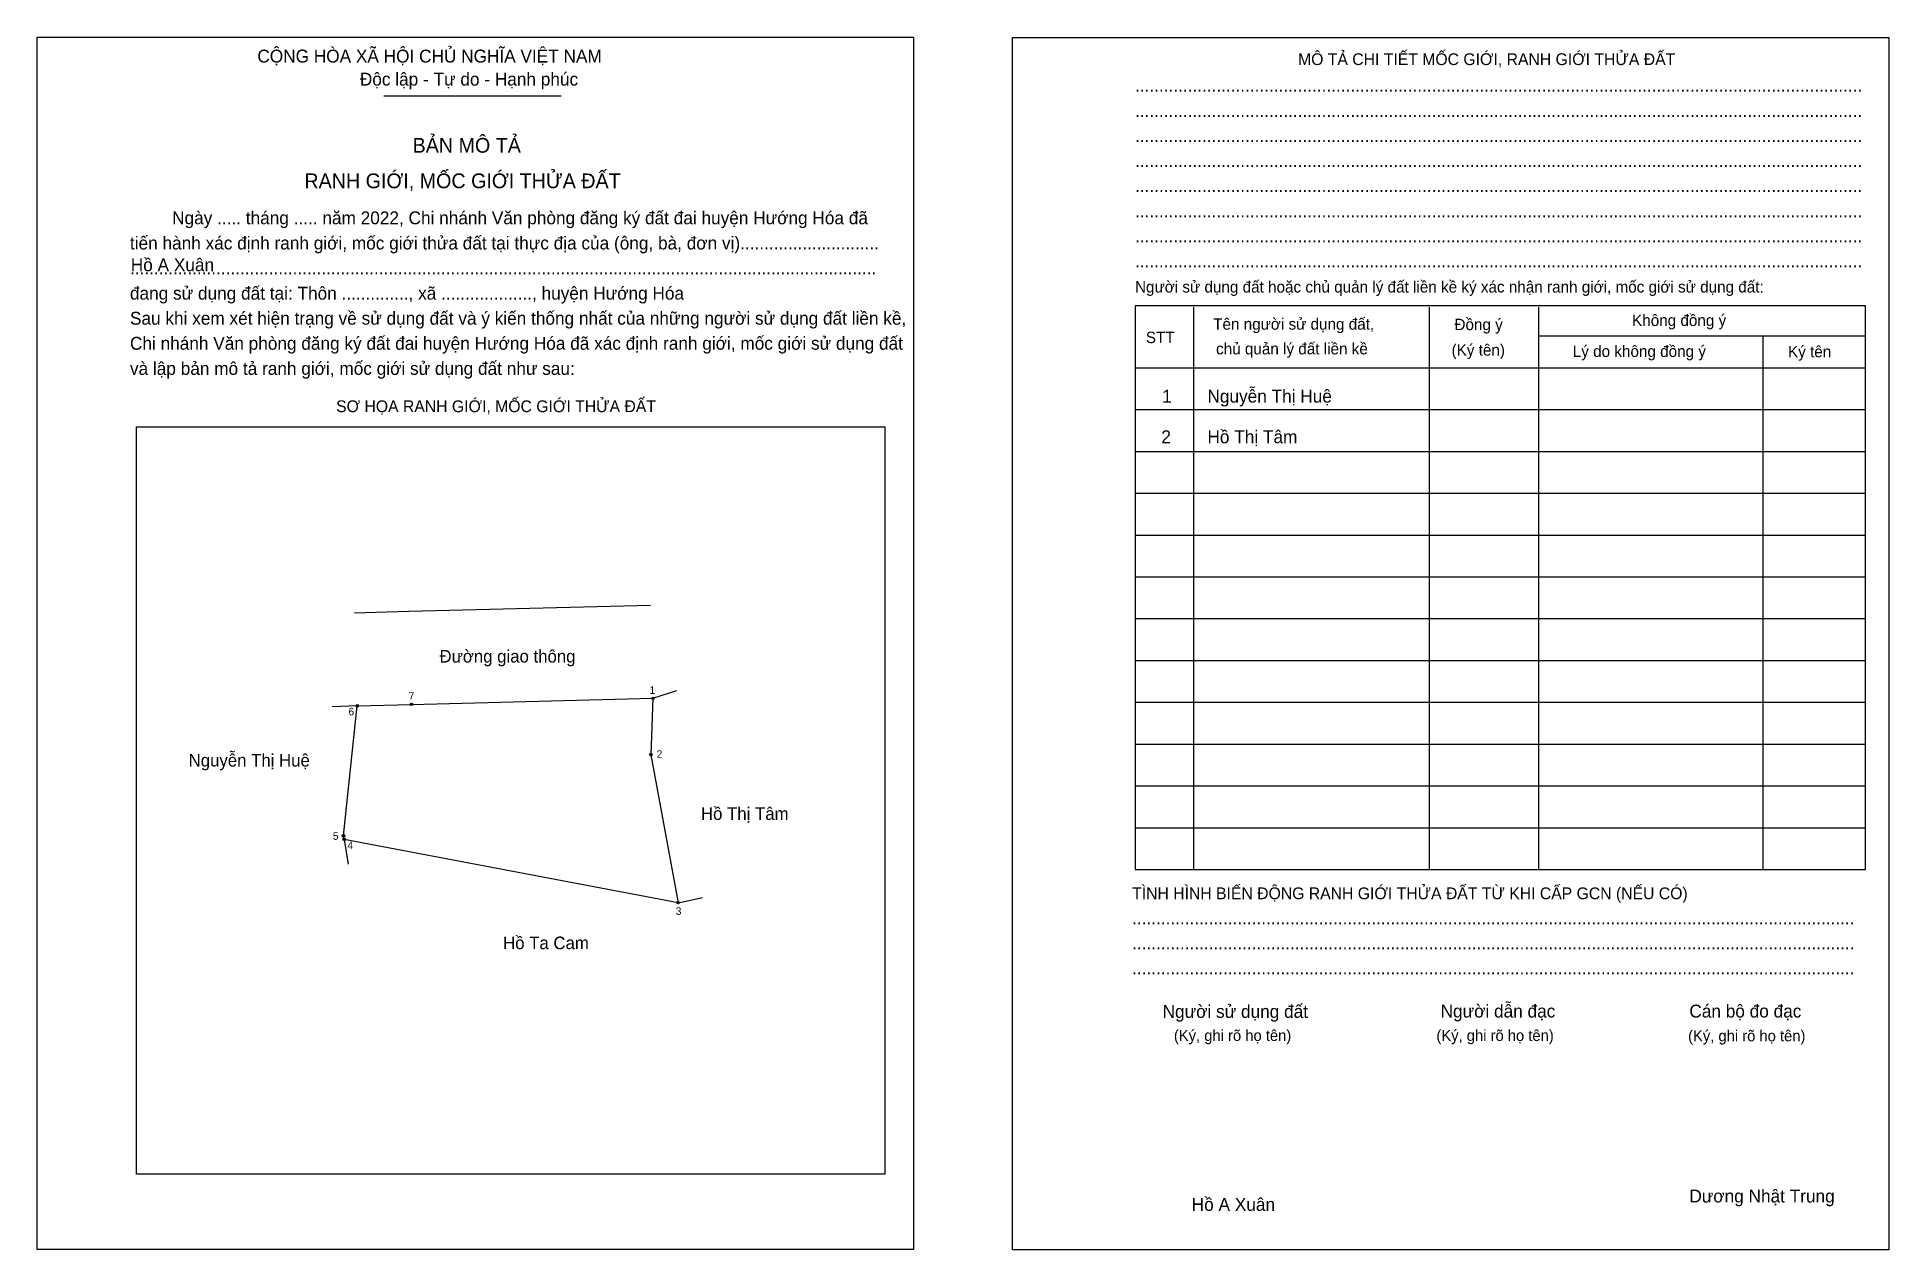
# Model space of a CAD drawing. Extents: x 547149 to 547308, y 1838395 to 1838500.
import ezdxf

# ---------------------------------------------------------------- set-up
doc = ezdxf.new("R2010")
doc.units = 0
for name, color, linetype in [('Level 1', 7, 'Continuous'), ('Level 10', 7, 'Continuous'), ('Level 11', 7, 'Continuous'), ('Level 2', 7, 'Continuous'), ('Level 27', 7, 'Continuous'), ('Level 36', 7, 'Continuous'), ('Level 52', 7, 'Continuous'), ('Level 55', 7, 'Continuous'), ('Level 6', 7, 'Continuous'), ('Level 9', 7, 'Continuous')]:
    doc.layers.add(name, color=color, linetype=linetype)

msp = doc.modelspace()

# ---------------------------------------------------------------- linework, layer by layer
at = {"layer": 'Level 1'}
for p, q in [((547148.81, 1838499.55), (547148.81, 1838499.55)), ((547232.56, 1838499.51), (547232.56, 1838499.51)), ((547178.6, 1838494.49), (547193.82, 1838494.49)), ((547248.11, 1838476.36), (547248.11, 1838428.07)), ((547268.36, 1838476.36), (547268.36, 1838428.07)), ((547277.73, 1838476.36), (547277.73, 1838428.07)), ((547277.73, 1838473.88), (547305.81, 1838473.88)), ((547297.01, 1838473.88), (547297.01, 1838428.07)), ((547243.09, 1838471.15), (547305.81, 1838471.15)), ((547243.09, 1838467.56), (547305.81, 1838467.56)), ((547157.36, 1838466.09), (547157.36, 1838466.09)), ((547243.09, 1838463.97), (547305.81, 1838463.97)), ((547243.09, 1838460.38), (547305.81, 1838460.38)), ((547243.09, 1838456.79), (547305.81, 1838456.79)), ((547243.09, 1838453.2), (547305.81, 1838453.2)), ((547243.09, 1838449.61), (547305.81, 1838449.61)), ((547243.09, 1838446.02), (547305.81, 1838446.02)), ((547243.09, 1838442.43), (547305.81, 1838442.43)), ((547243.09, 1838438.84), (547305.81, 1838438.84)), ((547243.09, 1838435.25), (547305.81, 1838435.25)), ((547243.09, 1838431.66), (547305.81, 1838431.66)), ((547221.62, 1838401.9), (547221.62, 1838401.9)), ((547224.08, 1838395.44), (547224.08, 1838395.44)), ((547307.83, 1838395.4), (547307.83, 1838395.4))]:
    msp.add_line(p, q, dxfattribs=at)
for points in [[(547305.81, 1838476.46), (547243.09, 1838476.46), (547243.09, 1838428.07), (547305.81, 1838428.07)], [(547157.36, 1838466.09), (547221.62, 1838466.09), (547221.62, 1838401.9), (547157.36, 1838401.9)]]:
    msp.add_lwpolyline(points, close=True, dxfattribs=at)
at = {"layer": 'Level 10'}
for p, q in [((547180.76, 1838450.25), (547201.5, 1838450.77)), ((547176.08, 1838450.11), (547180.73, 1838450.25)), ((547180.96, 1838442.25), (547201.7, 1838442.77)), ((547201.7, 1838442.77), (547201.52, 1838437.93)), ((547175.13, 1838430.96), (547176.31, 1838442.12)), ((547176.31, 1838442.12), (547180.96, 1838442.25)), ((547201.52, 1838437.93), (547203.85, 1838425.22)), ((547175.18, 1838430.66), (547175.13, 1838430.96)), ((547203.85, 1838425.22), (547175.18, 1838430.66))]:
    msp.add_line(p, q, dxfattribs=at)
at = {"layer": 'Level 11'}
for centre in [(547201.7, 1838442.77), (547176.31, 1838442.12), (547180.96, 1838442.25), (547201.52, 1838437.93), (547201.52, 1838437.93), (547175.13, 1838430.96), (547175.18, 1838430.66), (547203.85, 1838425.22)]:
    msp.add_circle(centre, 0.108, dxfattribs=at)
at = {"layer": 'Level 2'}
for points in [[(547148.81, 1838499.55), (547224.08, 1838499.55), (547224.08, 1838395.44), (547148.81, 1838395.44)], [(547232.56, 1838499.51), (547307.83, 1838499.51), (547307.83, 1838395.4), (547232.56, 1838395.4)]]:
    msp.add_lwpolyline(points, close=True, dxfattribs=at)
at = {"layer": 'Level 27'}
for p, q in [((547201.7, 1838442.77), (547203.75, 1838443.43)), ((547176.31, 1838442.12), (547174.16, 1838442.05)), ((547175.18, 1838430.66), (547175.52, 1838428.53)), ((547203.85, 1838425.22), (547205.95, 1838425.68))]:
    msp.add_line(p, q, dxfattribs=at)

# ---------------------------------------------------------------- texts
at = {"layer": 'Level 1'}
for s, height, p in [('CỘNG HÒA XÃ HỘI CHỦ NGHĨA VIỆT NAM', 1.1057, (547167.73, 1838497.36)), ('MÔ TẢ CHI TIẾT MỐC GIỚI, RANH GIỚI THỬA ĐẤT', 1.0109, (547257.09, 1838497.14)), ('Độc lập - Tự do - Hạnh phúc', 1.1057, (547176.53, 1838495.38)), ('........................................................................................................................................................', 1.10566, (547243.09, 1838494.85)), ('........................................................................................................................................................', 1.10566, (547243.09, 1838492.69)), ('BẢN MÔ TẢ', 1.264, (547181.06, 1838489.62)), ('........................................................................................................................................................', 1.10566, (547243.09, 1838490.54)), ('RANH GIỚI, MỐC GIỚI THỬA ĐẤT', 1.2637, (547171.77, 1838486.57)), ('........................................................................................................................................................', 1.10566, (547243.09, 1838488.38)), ('........................................................................................................................................................', 1.10566, (547243.09, 1838486.23)), ('Ngày ..... tháng ..... năm 2022, Chi nhánh Văn phòng đăng ký đất đai huyện Hướng Hóa đã', 1.1057, (547160.41, 1838483.47)), ('........................................................................................................................................................', 1.10566, (547243.09, 1838484.08)), ('tiến hành xác định ranh giới, mốc giới thửa đất tại thực địa của (ông, bà, đơn vị).............................', 1.10566, (547156.79, 1838481.31)), ('........................................................................................................................................................', 1.10566, (547243.09, 1838481.92)), ('............................................................................................................................................................', 1.10566, (547156.79, 1838479.16)), ('........................................................................................................................................................', 1.10566, (547243.09, 1838479.77)), ('đang sử dụng đất tại: Thôn .............., xã ..................., huyện Hướng Hóa', 1.1057, (547156.79, 1838477)), ('Người sử dụng đất hoặc chủ quản lý đất liền kề ký xác nhận ranh giới, mốc giới sử dụng đất:', 0.9794, (547243.09, 1838477.61)), ('Sau khi xem xét hiện trạng về sử dụng đất và ý kiến thống nhất của những người sử dụng đất liền kề,', 1.1057, (547156.79, 1838474.85)), ('Tên người sử dụng đất,', 0.9794, (547249.8, 1838474.42)), ('Đồng ý', 0.979, (547270.52, 1838474.38)), ('Không đồng ý', 0.9794, (547285.77, 1838474.74)), ('Chi nhánh Văn phòng đăng ký đất đai huyện Hướng Hóa đã xác định ranh giới, mốc giới sử dụng đất', 1.1057, (547156.79, 1838472.7)), ('STT', 0.979, (547244.02, 1838473.27)), ('chủ quản lý đất liền kề', 0.9794, (547250.05, 1838472.3)), ('(Ký tên)', 0.979, (547270.27, 1838472.19)), ('Lý do không đồng ý', 0.9794, (547280.68, 1838472.08)), ('Ký tên', 0.979, (547299.16, 1838472.05)), ('và lập bản mô tả ranh giới, mốc giới sử dụng đất như sau:', 1.1057, (547156.79, 1838470.54)), ('SƠ HỌA RANH GIỚI, MỐC GIỚI THỬA ĐẤT', 1.0109, (547174.49, 1838467.34)), ('TÌNH HÌNH BIẾN ĐỘNG RANH GIỚI THỬA ĐẤT TỪ KHI CẤP GCN (NẾU CÓ)', 1.0109, (547242.84, 1838425.52)), ('.......................................................................................................................................................', 1.10566, (547242.84, 1838423.37)), ('.......................................................................................................................................................', 1.10566, (547242.84, 1838421.21)), ('.......................................................................................................................................................', 1.10566, (547242.84, 1838419.06)), ('Người sử dụng đất', 1.1057, (547245.46, 1838415.33)), ('Người dẫn đạc', 1.1057, (547269.33, 1838415.36)), ('Cán bộ đo đạc', 1.1057, (547290.69, 1838415.36)), ('(Ký, ghi rõ họ tên)', 0.9478, (547246.43, 1838413.35)), ('(Ký, ghi rõ họ tên)', 0.9478, (547268.97, 1838413.35)), ('(Ký, ghi rõ họ tên)', 0.9478, (547290.58, 1838413.32)), ('Dương Nhật Trung', 1.1057, (547290.69, 1838399.48))]:
    msp.add_text(s, height=height, dxfattribs=at).set_placement(p)
at = {"layer": 'Level 36'}
for s, p in [('Đường giao thông', (547183.37, 1838445.84)), ('Nguyễn Thị Huệ', (547161.83, 1838436.91)), ('Hồ Thị Tâm', (547205.82, 1838432.33)), ('Hồ Ta Cam', (547188.83, 1838421.23))]:
    msp.add_text(s, height=1.077, dxfattribs=at).set_placement(p)
at = {"layer": 'Level 52'}
for s, height, p in [('Nguyễn Thị Huệ', 1.1057, (547249.31, 1838468.16)), ('1', 1.11, (547245.42, 1838468.16)), ('2', 1.11, (547245.35, 1838464.67)), ('Hồ Thị Tâm', 1.106, (547249.31, 1838464.67))]:
    msp.add_text(s, height=height, dxfattribs=at).set_placement(p)
at = {"layer": 'Level 55'}
for s, p in [('1', (547201.68, 1838442.77)), ('6', (547176.29, 1838442.12)), ('7', (547180.94, 1838442.25)), ('2', (547201.5, 1838437.93)), ('5', (547175.11, 1838430.96)), ('4', (547175.15, 1838430.66)), ('3', (547203.83, 1838425.22))]:
    msp.add_text(s, height=0.0718, dxfattribs=at).set_placement(p)
at = {"layer": 'Level 6'}
for p in [(547156.86, 1838479.44), (547247.96, 1838398.76)]:
    msp.add_text('Hồ A Xuân', height=1.106, dxfattribs=at).set_placement(p)
at = {"layer": 'Level 9'}
for s, p in [('7', (547180.72, 1838442.64)), ('1', (547201.4, 1838443.15)), ('6', (547175.56, 1838441.31)), ('2', (547202.02, 1838437.66)), ('5', (547174.21, 1838430.62)), ('4', (547175.46, 1838429.82)), ('3', (547203.66, 1838424.18))]:
    msp.add_text(s, height=0.646, dxfattribs=at).set_placement(p)

doc.saveas('drawing.dxf')
